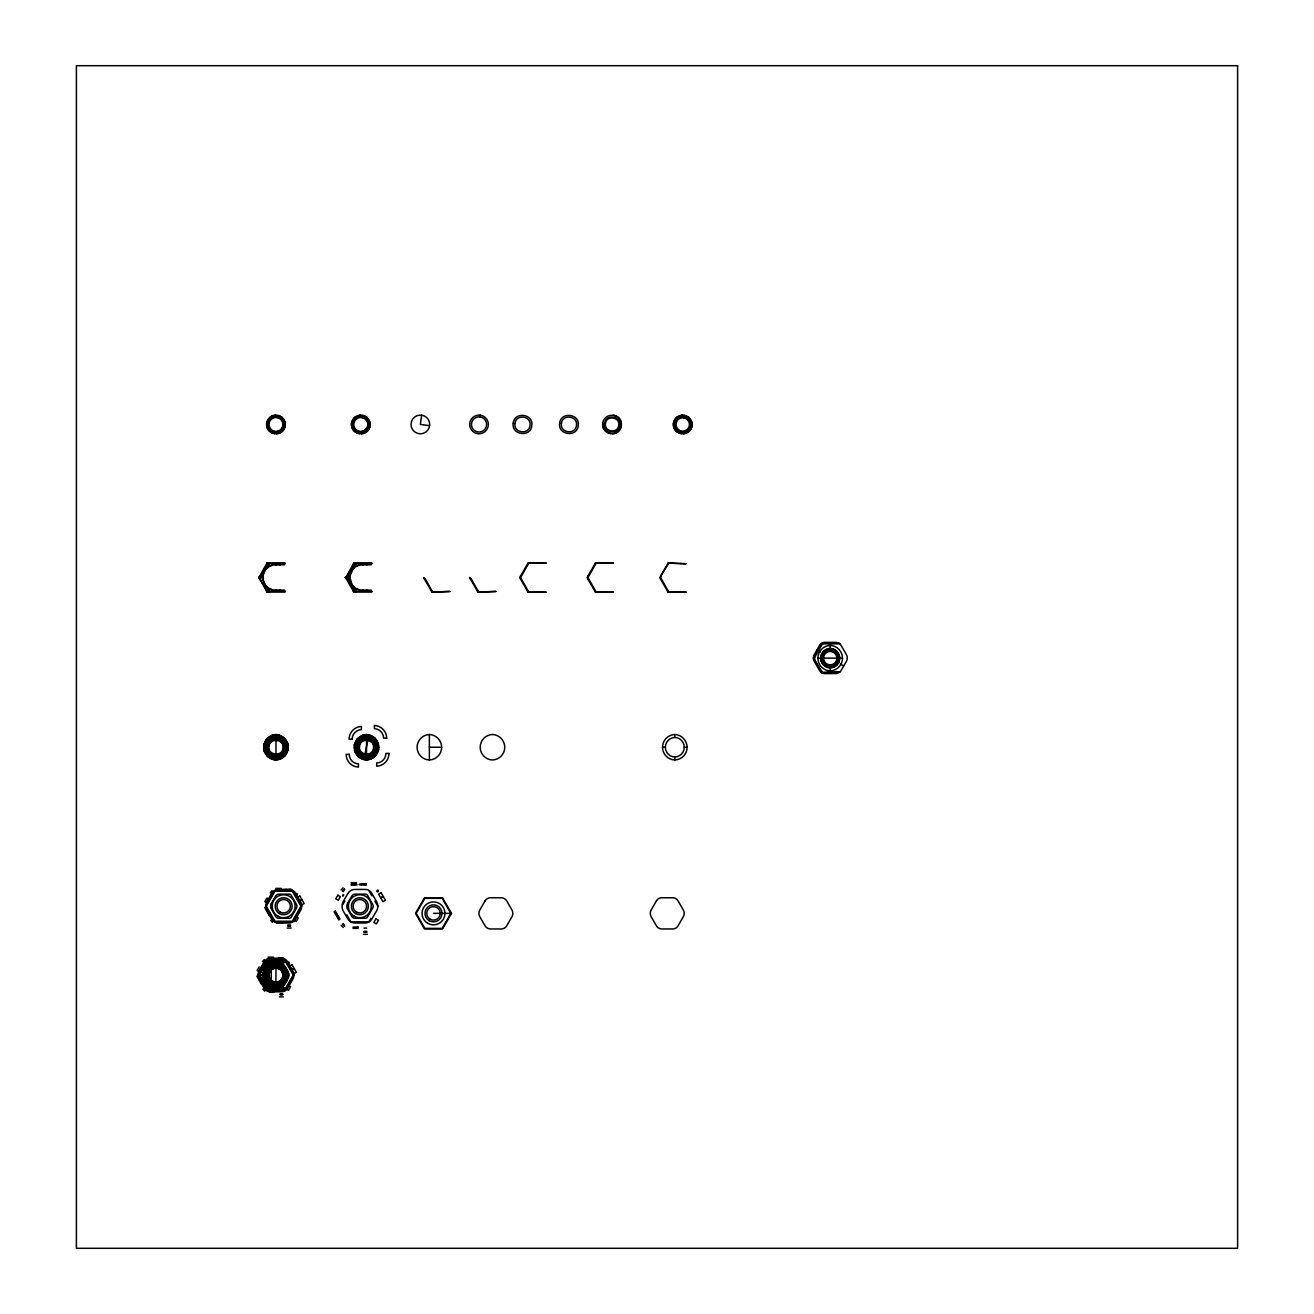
<?xml version="1.0" encoding="UTF-8"?>
<svg xmlns="http://www.w3.org/2000/svg" width="1314" height="1314" viewBox="0 0 1314 1314"><rect width="100%" height="100%" fill="white"/><g stroke="black" fill="none" stroke-linecap="round" stroke-linejoin="round"><path stroke-width="1.5" d="M262.636 577.946L262.603 574.957L262.603 579.983L262.603 577.651M262.603 577.207L262.586 576.14M262.619 975.004C262.603 968.106 262.603 982.182 262.619 975.448M263.227 975.596L263.243 976.45L263.227 974.364M349.36 577.7L349.343 579.95L349.327 577.864M349.327 577.207L349.343 574.957M263.227 576.353L263.243 578.702L263.227 576.205M349.967 576.205L349.967 578.702L349.951 577.421M269.994 429.908L267.744 426.179L268.253 422.008M275.891 432.864L277.665 431.994L274.856 432.815A8.442 8.442 0 0 1 267.53 424.077A8.442 8.442 0 0 1 275.595 416.012L279.866 416.949L280.703 418.328M283.676 426.869L283.43 421.351M269.994 980.556L267.563 975.431L269.551 970.175M276.022 966.677L275.891 983.513M282.247 979.833C279.833 983.201 285.269 974.676 283.857 973.346M355.552 430.844L352.776 426.097A6.619 5.601 -87.5 0 1 352.94 422.09L356.127 417.606L361.859 416.423A8.081 8.081 0 0 1 368.708 422.697L368.511 426.869A8.081 8.081 0 0 1 361.153 432.52C355.059 433.439 349.885 425.325 353.63 420.71M349.343 578.702L349.343 576.205M360.742 432.864L362.533 432.092M602.798 423.223C600.827 434.096 618.204 437.94 620.996 427.264A8.015 6.816 -87.5 0 0 621.21 422.418C619.551 412.465 603.602 413.154 602.798 423.223A9.362 9.362 0 0 0 610.862 433.719M421.58 415.175A9.362 9.362 0 0 1 429.711 424.849A9.362 9.362 0 0 1 420.776 433.784L419.133 433.719A9.362 9.362 0 0 1 411.019 424.028A9.362 9.362 0 0 1 419.954 415.093L421.58 415.175L420.365 424.438L429.629 425.67M364.881 754.762L367.92 739.618M276.663 416.669L278.469 416.39M361.514 416.669L363.321 416.39L360.43 416.012A8.442 8.442 0 0 0 352.366 424.077A8.442 8.442 0 0 0 359.708 432.815L362.516 431.994M276.663 967.318L278.469 967.038L275.595 966.661A8.442 8.442 0 0 0 267.53 974.725A8.442 8.442 0 0 0 274.856 983.463L277.665 982.642M283.315 749.325L283.594 748.093L288.127 749.128L287.848 750.36M263.638 973.198L263.917 971.966M287.848 978.306L288.127 977.074M354.156 745.252L354.435 744.02M378.366 750.36L378.646 749.128M265.395 569.98A44.725 44.725 0 0 0 269.518 563.624A44.495 44.495 0 0 1 266.479 568.535C261.798 573.397 261.798 581.576 266.479 586.422A44.495 44.495 0 0 1 269.518 591.333A44.725 44.725 0 0 0 265.395 584.976M352.136 569.98A44.725 44.725 0 0 0 356.258 563.624A44.495 44.495 0 0 1 353.203 568.535L349.672 576.813L352.053 584.878A44.725 44.725 0 0 1 356.258 591.333A44.495 44.495 0 0 0 353.203 586.422L352.053 584.878A12.582 12.582 0 0 1 350.739 582.595M281.492 563.624L279.931 564.889M368.216 563.624L366.672 564.889M281.492 961.372L279.931 962.636M269.551 419.527L268.105 422.09A6.619 5.601 -87.5 0 0 267.925 426.097L271.899 431.6L278.026 432.125M273.312 431.682L272.064 431.928M282.247 429.185L281.097 430.401L283.167 426.771A6.619 5.601 -87.5 0 0 283.348 422.747L281.475 419.166M283.151 978.142L281.327 980.458M268.828 972.196L273.673 967.745L272.737 967.301M266.939 564.724L267.12 562.95L285.122 562.95L284.448 564.806L275.513 564.889A12.582 12.582 0 0 0 265.724 569.553M352.464 569.553A12.582 12.582 0 0 1 362.237 564.889L371.172 564.806L371.846 562.95L353.844 562.95L345.713 577.815M266.939 962.472L267.12 960.698L285.122 960.698L284.448 962.554L275.513 962.636A12.401 12.401 0 0 0 265.904 967.383M528.031 563.082L546.033 563.065L528.031 563.082L519.687 577.602L528.031 592.121L546.033 592.138L528.031 592.121M595.39 563.082L613.375 563.065L595.39 563.082L587.046 577.602L595.39 592.121L613.375 592.138L595.39 592.121M668.054 563.082L686.056 563.755L668.054 563.082L660.646 576.173M821.743 643.564L839.728 643.548L821.743 643.564L813.399 658.084L822.17 671.93M268.746 592.056L267.12 592.006L258.907 577.487L267.005 563.18M260.024 576.222L260.024 578.735M266.709 564.593L267.12 562.95M346.748 576.222L346.748 578.735M353.45 564.593L353.844 562.95M267.005 960.928L258.907 975.218L267.12 989.754L285.122 989.754L284.448 987.898L275.513 987.816M260.024 973.97L260.024 976.483M266.709 962.341L267.12 960.698M520.935 576.337L520.935 578.85M527.62 564.708L528.294 563.525M528.458 563.755L521.215 576.501L520.492 576.09M588.278 576.337L588.278 578.85M594.979 564.708L595.653 563.525M595.817 563.755L588.573 576.501L587.851 576.09M660.958 576.337L660.958 578.85M667.643 564.708L668.317 563.525M668.481 563.755L659.71 577.602L668.054 592.121L686.056 592.138L668.054 592.121M814.631 656.819L814.631 659.332M821.332 645.19L822.006 644.008M822.17 644.238L814.926 656.984L814.204 656.573M259.17 966.89L257.101 970.471L259.63 971.949M262.028 966.562L262.701 965.412M343.299 891.648L344.695 889.217M342.543 895.754L343.2 894.604M343.069 896.066L343.742 894.9M342.839 904.492L344.843 901.026M370.877 918.355L368.873 921.82L350.854 921.82L346.847 914.889M451.523 913.361L442.506 928.965L424.504 928.965L415.487 913.361L424.504 897.758L442.506 897.758L451.523 913.361L433.505 913.361M267.12 592.006L266.709 590.364M355.47 592.056L353.844 592.006L353.45 590.364M431.961 592.121L449.963 591.448L431.961 592.121L423.617 577.602L424.865 578.85M477.918 592.121L495.92 591.448L477.918 592.121L469.591 577.602L470.823 578.85M267.12 989.754L266.709 988.112M821.743 672.604L839.728 671.93L821.743 672.604L814.335 659.513M285.122 591.333L267.547 591.333L258.776 577.487L262.915 577.487L258.973 577.158M268.614 420.841L270.503 418.476M271.702 417.852L268.434 422.106A6.619 5.601 -87.5 0 0 268.253 426.114L270.126 429.711L273.575 431.912M272.918 967.86L268.434 972.754A6.619 5.601 -87.5 0 0 268.253 976.762L270.126 980.359L273.033 982.33M270.224 892.847L272.146 890.711M271.489 894.013L273.427 891.878M262.455 961.651L264.377 959.532M263.736 962.817L264.672 961.766M341.131 889.972L343.069 887.853M342.412 891.138L344.35 889.02M269.271 419.297L270.043 418.46L269.83 419.741M354.205 419.675L356.127 417.606M367.082 429.185L366.294 430.007M269.271 969.962L270.043 969.108L269.83 970.389M270.175 969.124L268.105 972.738A6.619 5.601 -87.5 0 0 267.925 976.762L270.717 981.492L274.905 983.118A8.081 8.081 0 0 1 267.875 974.742A8.081 8.081 0 0 1 275.612 967.022L270.503 969.124M281.245 752.758C286.255 748.717 283.085 739.864 276.794 739.486M284.662 755.911L285.516 754.992L282.116 751.838C278.683 757.176 269.682 755.156 268.385 749.062L263.933 750.425L264.311 751.641M356.767 739.388L357.622 738.468M375.163 755.911L376.034 754.992M266.249 967.334L267.103 966.414M269.649 970.504L270.52 969.568M280.309 981.919L282.116 979.768M284.662 983.858L285.516 982.938M270.273 418.673L272.869 416.965M269.567 429.924L269.436 428.594M279.061 431.912L281.311 430.204L280.506 431.567A8.442 8.442 0 0 1 276.334 432.881L276.301 432.175A7.687 7.687 0 0 0 283.643 424.783A7.687 7.687 0 0 0 276.958 416.834M356.537 417.852L353.269 422.106A6.619 5.601 -87.5 0 0 353.088 426.114L355.979 430.647M270.273 969.321L271.292 968.254M270.126 980.145L268.844 979.636M280.999 980.835L278.683 982.314M280.703 981.312L277.353 982.724M265.937 906.759L264.656 907.481L266.726 911.062L268.007 910.339M268.516 911.226L267.251 911.965L269.321 915.546L270.585 914.807M258.168 975.563L256.887 976.286L258.957 979.883M260.747 980.03L259.482 980.77L261.552 984.35L262.816 983.628M291.774 970.175L294.303 968.714L296.373 972.294L293.843 973.756L292.464 971.375M266.89 591.711L266.348 590.577M346.321 578.981L347.044 578.571L354.287 591.333L371.846 591.333M353.63 591.711L353.072 590.577M424.422 579.096L425.145 578.686L432.388 591.448M470.396 579.096L471.118 578.686L478.362 591.448M520.492 579.096L521.215 578.686L528.458 591.448M587.851 579.096L588.573 578.686L595.817 591.448M660.515 579.096L661.238 578.686L668.481 591.448M258.924 975.579L267.547 961.372L285.122 961.372M259.581 976.729L260.303 976.318L267.547 989.081L285.122 989.081M266.939 987.98L267.005 989.524M271.374 417.836L275.612 416.62M280.227 431.041L277.353 432.076M356.209 417.836L357.769 417.211M363.518 431.665L368.019 426.771A6.619 5.601 -87.5 0 0 368.183 422.747L365.308 418.23M362.549 431.321L362.237 432.322L365.062 431.041A7.736 7.736 0 0 1 361.136 432.175L358.098 431.895M271.374 968.484L274.232 967.449M277.829 981.985C269.14 984.744 265.264 970.29 274.166 968.336C282.855 965.576 286.715 980.03 277.829 981.985L277.385 982.971L280.227 981.689M273.033 968.007L273.985 967.679M272.737 416.637L273.673 417.096M272.589 417.195L275.612 416.357A8.081 8.081 0 0 0 267.875 424.094A8.081 8.081 0 0 0 274.905 432.47L273.197 432.142M278.995 431.682L277.385 432.322L277.714 431.321M357.572 416.637L358.508 417.096M357.441 417.195L359.083 416.801M362.204 432.076L363.847 431.682M272.639 735.249L271.44 735.626L272.803 740.061L274.018 739.7M277.747 754.696L278.962 754.318M279.126 759.131L280.325 758.769M361.958 735.626L363.157 735.249M369.628 759.131L370.844 758.769M271.44 963.556L272.639 963.195M272.803 968.007L274.018 967.63M279.126 987.077L280.325 986.699M358.049 432.142L359.691 432.454A8.081 8.081 0 0 1 352.727 424.094A8.081 8.081 0 0 1 360.447 416.357L358.722 416.538M275.546 415.093L270.93 416.554L267.038 421.63A7.983 6.767 -87.5 0 0 266.824 426.475C268.352 435.558 282.576 436.182 284.892 427.264A7.983 6.767 -87.5 0 0 285.089 422.418L281.656 417.014L275.546 415.093A9.362 9.362 0 0 0 266.611 424.028A9.362 9.362 0 0 0 274.741 433.719M273.92 416.784L277.024 416.423A8.081 8.081 0 0 1 284.038 424.8A8.081 8.081 0 0 1 276.318 432.52M360.397 415.093L354.484 417.54L351.889 421.63A7.983 6.767 -87.5 0 0 351.676 426.475C353.187 435.558 367.411 436.182 369.727 427.264A7.983 6.767 -87.5 0 0 369.94 422.418L366.507 417.014L360.397 415.093A9.362 9.362 0 0 0 351.462 424.028A9.362 9.362 0 0 0 359.576 433.719M358.755 416.784L360.447 416.62M275.989 432.503L277.681 432.092M360.824 432.503L362.549 432.339M682.327 415.093L676.414 417.54L673.819 421.63A8.015 6.816 -87.5 0 0 673.606 426.475C675.133 435.558 689.357 436.182 691.673 427.264A8.015 6.816 -87.5 0 0 691.87 422.418L688.437 417.014L682.327 415.093A9.362 9.362 0 0 0 673.392 424.028A9.362 9.362 0 0 0 681.523 433.719M682.409 416.867L677.63 418.854L675.511 422.172A6.488 5.519 -87.5 0 0 675.347 426.081C676.579 433.456 688.093 433.949 689.965 426.722A6.488 5.519 -87.5 0 0 690.146 422.796L687.353 418.427L682.409 416.867A7.572 7.572 0 0 0 675.166 424.11A7.572 7.572 0 0 0 681.752 431.961M829.807 648.788L823.894 651.235L821.299 655.325A8.015 6.816 -87.5 0 0 821.086 660.17C822.613 669.253 836.837 669.877 839.137 660.958A8.015 6.816 -87.5 0 0 839.35 656.113L835.918 650.709L829.807 648.788A9.362 9.362 0 0 0 820.872 657.739A9.362 9.362 0 0 0 829.003 667.413M829.89 650.578L825.093 652.549L822.991 655.867A6.488 5.519 -87.5 0 0 822.827 659.776C824.059 667.151 835.573 667.643 837.445 660.416A6.488 5.519 -87.5 0 0 837.609 656.507L834.833 652.122L829.89 650.578A7.572 7.572 0 0 0 829.233 665.656M275.546 965.741L269.649 968.204L267.038 972.278A7.983 6.767 -87.5 0 0 266.824 977.123C268.352 986.206 282.576 986.83 284.892 977.912A7.983 6.767 -87.5 0 0 285.089 973.066L281.656 967.679L275.546 965.741A9.362 9.362 0 0 0 266.611 974.692A9.362 9.362 0 0 0 274.741 984.367M273.887 967.186L278.387 967.383L278.387 968.894M273.92 967.433L275.612 967.268M275.989 982.905L277.681 982.741M275.989 983.168L277.714 982.987M365.867 736.398L367.164 736.218M277.993 739.749C272.113 737.877 266.216 744.595 268.828 750.195M366.507 739.486C356.521 739.026 356.521 755.435 366.507 754.975C376.494 755.435 376.494 739.026 366.507 739.486L366.507 760.231M267.415 562.967L268.746 562.95M354.156 562.967L355.47 562.95M285.122 563.624L267.547 563.624L260.303 576.386L259.581 575.975M371.846 563.624L354.287 563.624L347.044 576.386L344.991 577.487L349.655 577.487L345.516 577.487L353.844 592.006M817.916 658.133L842.504 658.133A12.926 12.926 0 0 0 830.202 645.388L830.202 648.311A9.822 9.822 0 0 1 839.679 658.215A9.822 9.822 0 0 1 830.202 667.955L830.202 670.896A12.746 12.746 0 0 1 817.916 658.248A12.746 12.746 0 0 1 830.037 645.42M275.989 734.477A12.926 12.926 0 0 1 288.275 747.223L285.056 747.223A9.297 9.297 0 0 1 275.989 756.536A9.297 9.297 0 0 1 267.038 747.223M366.672 734.855A12.401 12.401 0 0 1 378.465 747.321A12.401 12.401 0 0 1 366.507 759.64A12.401 12.401 0 0 1 354.55 747.223L357.539 747.223M357.704 745.465A9.625 9.625 0 0 0 357.507 747.239A9.297 9.297 0 0 0 366.507 756.536A9.28 9.28 0 0 0 375.443 747.223L378.793 747.223M429.366 747.223L441.668 747.223A12.926 12.926 0 0 0 429.366 734.477A12.926 12.926 0 0 0 417.08 747.223A12.746 12.746 0 0 0 429.366 759.985A12.746 12.746 0 0 0 441.668 747.223M662.519 747.223L665.344 747.223A9.822 9.822 0 0 0 674.805 757.045L674.805 759.985A12.746 12.746 0 0 1 662.519 747.321A12.746 12.746 0 0 1 674.624 734.51M684.266 747.223L687.091 747.223A12.926 12.926 0 0 0 674.805 734.477L674.805 737.4A9.822 9.822 0 0 1 684.266 747.305A9.822 9.822 0 0 1 674.805 757.045M350.969 882.794L356.521 882.794M366.163 884.47L359.034 884.47L366.163 885.045L366.163 883.681L361.317 883.681L361.317 885.045M350.969 885.045L356.833 885.045L356.833 884.191L351.594 884.191L351.594 885.045M275.759 888.379L281.327 888.379M283.824 890.054L290.952 890.054M287.782 925.023L290.525 925.023M287.93 925.68L290.378 925.68M287.7 925.943L290.591 925.943M287.142 928.062L291.15 928.062M363.994 928.095L366.737 928.095M363.994 931.281L366.737 931.281M364.142 931.938L366.59 931.938M363.929 932.217L366.82 932.217M363.37 934.32L367.378 934.32M267.99 957.183L273.558 957.183M278.338 958.07L283.183 958.07L283.183 959.434M267.415 960.715L268.746 961.158L267.383 961.158M278.01 962.965L281.508 962.965A2.3 2.3 0 0 1 283.495 964.131L288.604 972.984A4.106 4.106 0 0 1 288.604 977.074L283.61 985.746A2.661 2.661 0 0 1 281.295 987.093L277.845 987.093M276.811 962.472A12.926 12.926 0 0 1 288.275 975.169L285.056 975.169A9.297 9.297 0 0 1 275.989 984.482A9.297 9.297 0 0 1 267.038 975.169A9.444 9.444 0 0 1 275.989 965.856M274.38 987.093L270.93 987.093A3.482 3.482 0 0 1 267.908 985.336L263.145 977.008A5.765 5.765 0 0 1 262.849 975.694M267.383 989.294L268.746 989.294M269.14 991.988L273.985 991.988M280.013 993.827L282.756 993.827M280.161 994.484L282.609 994.484M279.931 994.764L282.822 994.764M279.373 996.866L283.381 996.866M267.415 989.803L268.746 989.081M273.246 982.544L274.84 983.102M360.135 416.604L361.843 416.669M363.239 418.246L362.91 416.719L365.62 418.246M365.735 418.033L366.639 419.182M366.754 419.38L367.477 420.266M367.624 420.102L368.101 421.466M275.283 416.604L276.991 416.669M278.683 416.965L279.619 417.507M279.701 417.277L280.785 418.246M368.281 421.351L368.511 422.763A6.619 5.601 -87.5 0 1 368.347 426.787L367.214 429.366M280.884 418.033L282.625 420.266M282.789 420.102L283.676 422.763A6.619 5.601 -87.5 0 1 283.495 426.787L282.379 429.366M365.144 431.271L366.163 430.204L365.341 431.567A8.442 8.442 0 0 1 361.169 432.881L361.136 432.175A7.687 7.687 0 0 0 361.81 416.834L360.463 416.768A7.736 7.736 0 0 0 353.072 424.11A7.736 7.736 0 0 0 359.79 432.109L356.817 431.37M270.815 430.631L276.301 432.175A7.736 7.736 0 0 0 280.112 430.959M274.61 432.191L276.318 432.273M275.283 967.252L276.991 967.334M278.387 967.383L280.785 968.894M280.884 968.681L281.804 969.831M281.919 970.028L282.625 970.915M282.789 970.75L283.676 973.428A6.619 5.601 -87.5 0 1 283.495 977.435L282.379 980.014M283.43 971.999L283.348 973.411A6.619 5.601 -87.5 0 1 283.167 977.419L283.134 978.831M274.61 982.856L276.318 982.921A7.736 7.736 0 0 0 280.112 981.624M274.577 983.102L276.318 983.168A8.081 8.081 0 0 0 284.038 975.448A8.081 8.081 0 0 0 277.024 967.071M367.181 736.021L365.834 736.021A11.432 11.432 0 0 0 363.732 736.464M366.672 590.068L368.216 591.333M279.931 590.068L281.492 591.333M279.931 987.816L281.492 989.081M361.859 416.423L363.239 416.735M361.531 416.407L363.19 416.981M276.696 416.407L278.338 416.981M276.696 967.055L278.338 967.63M368.331 734.953L369.562 735.232M277.812 734.953L279.044 735.232M363.222 759.147L364.454 759.443M273.755 754.63L274.987 754.909M272.721 759.147L273.953 759.443M272.721 987.093L273.953 987.372M363.337 416.39L365.916 417.737L364.142 417.491M362.861 416.965L364.471 417.507M356.899 431.928L358.164 431.682L355.651 430.631M278.026 416.965L279.537 417.589M278.502 967.038L281.081 968.385L283.151 972.196M279.619 968.155L278.026 967.613L280.703 969.026L279.291 968.139M272.392 981.952L273.049 982.987L272.064 982.576M271.982 982.018L274.938 982.856A7.736 7.736 0 0 1 268.237 974.758A7.736 7.736 0 0 1 275.628 967.367L276.975 967.433A7.687 7.687 0 0 1 283.643 975.431A7.687 7.687 0 0 1 276.301 982.773L276.334 983.529A8.442 8.442 0 0 0 280.506 982.215L281.212 980.77M353.63 563.246L353.663 564.724M816.717 650.331L820.1 652.286M840.369 663.997L843.736 665.935M269.485 899.548L266.939 898.086L264.87 901.667L267.399 903.129M295.749 916.449L298.294 917.911L296.225 921.508L293.679 920.03M287.98 985.254L290.525 986.715L288.456 990.313L285.91 988.851M279.291 417.491L281.804 419.182M270.815 981.279L272.31 982.034M374.194 737.565L375.114 738.419M357.671 755.961L358.591 756.831M283.676 737.565L284.612 738.419L281.442 741.819L280.523 740.965M270.323 752.561L271.242 753.415L268.089 756.831L267.153 755.961M283.676 965.494L284.612 966.365M280.523 968.911L281.442 969.765M267.153 983.907L268.089 984.761M342.445 924.169L344.432 926.239M341.197 925.385L343.184 927.438M271.834 919.094L273.821 921.163M270.585 920.309L272.573 922.362M264.065 987.914L266.052 989.968M262.816 989.114L264.804 991.183M270.503 980.655L268.828 978.142M281.475 969.814L282.937 972.114M343.315 923.643L344.777 926.025M273.066 919.143L274.183 920.95M368.873 890.613L371.878 895.819M374.868 901.026L377.874 906.217M821.332 670.961L822.006 672.144M667.643 590.479L668.317 591.661M594.979 590.479L595.653 591.661M527.62 590.479L528.294 591.661M477.524 590.479L478.197 591.661M431.55 590.479L432.224 591.661M377.972 742.755L378.333 743.954M354.452 750.425L354.829 751.641M287.832 743.954L287.454 742.755L283.019 744.118L283.381 745.334M287.454 970.685L287.832 971.9M263.933 978.372L264.311 979.571M349.343 574.924L349.31 577.832M360.43 416.012L360.463 416.719A7.687 7.687 0 0 0 353.137 424.11A7.687 7.687 0 0 0 359.806 432.06M275.595 416.012L275.628 416.719A7.687 7.687 0 0 0 268.286 424.11A7.687 7.687 0 0 0 274.954 432.06M275.595 966.661L275.628 967.367A7.687 7.687 0 0 0 274.954 982.708M349.967 576.222L349.984 577.487M349.343 578.686L349.327 577.651M429.366 734.477L429.366 759.985M354.599 884.191L354.599 885.045M354.156 591.99L371.846 592.023L371.172 590.15L362.237 590.068A12.582 12.582 0 0 1 352.464 585.403M353.827 884.191L353.827 885.045M290.952 890.613L290.952 889.266L278.814 889.43A8.426 8.426 0 0 0 271.522 893.651L267.251 901.026A10.512 10.512 0 0 0 266.758 910.553L271.571 918.897A8.213 8.213 0 0 0 278.699 923.003M286.107 889.266L286.107 890.613M281.623 890.613L281.623 889.775L276.383 889.775L276.383 890.613M281.754 921.82L281.754 923.184M279.389 889.775L279.389 890.613M278.617 889.775L278.617 890.613M278.387 416.735L278.387 418.246M276.909 921.82L276.909 923.184L289.064 923.003A7.391 7.391 0 0 0 295.469 919.307L300.479 910.635A8.837 8.837 0 0 0 300.479 901.815L295.371 892.962A7.03 7.03 0 0 0 289.277 889.43M275.989 739.486L275.989 760.231M273.854 959.434L273.854 958.579L270.848 959.434M271.242 957.972L271.242 963.95M271.242 969.929L271.242 981.903M271.242 985.878L271.242 989.869M268.614 958.579L268.614 959.434M267.415 591.99L285.122 592.023L284.448 590.15L275.513 590.068A12.582 12.582 0 0 1 265.724 585.403M366.688 734.526A12.729 12.729 0 0 1 378.793 747.321A12.729 12.729 0 0 1 366.507 759.968A12.746 12.746 0 0 1 354.222 747.223A12.926 12.926 0 0 1 366.507 734.477L366.507 737.91A9.461 9.461 0 0 1 375.508 747.124M354.566 747.223A12.582 12.582 0 0 1 366.524 734.805M366.507 737.63A9.724 9.724 0 0 1 375.755 747.239A9.543 9.543 0 0 1 366.475 756.782A9.592 9.592 0 0 1 357.26 747.305A9.592 9.592 0 0 1 366.36 737.663M357.539 747.321A9.297 9.297 0 0 1 366.36 737.942M375.213 749.621A9.461 9.461 0 0 1 372.864 753.809M372.437 754.22A9.461 9.461 0 0 1 371.484 754.975M370.975 755.32A9.461 9.461 0 0 1 368.774 756.289M366.376 737.4A9.839 9.839 0 0 0 357.014 747.305A9.839 9.839 0 0 0 366.507 757.078A9.773 9.773 0 0 0 375.903 747.223M492.471 734.477A12.926 12.926 0 0 1 504.757 747.223A12.746 12.746 0 0 1 492.471 759.985A12.746 12.746 0 0 1 480.185 747.321A12.746 12.746 0 0 1 492.29 734.51M362.023 415.175A9.362 9.362 0 0 1 370.154 424.849A9.362 9.362 0 0 1 361.219 433.784M831.204 650.627A7.572 7.572 0 0 1 837.79 658.462A7.572 7.572 0 0 1 830.547 665.705M831.433 648.87A9.362 9.362 0 0 1 830.629 667.479M830.202 648.311A9.954 9.954 0 0 0 820.741 658.133A9.822 9.822 0 0 0 830.202 667.955M842.504 658.133A12.746 12.746 0 0 1 830.202 670.896M683.74 416.932A7.572 7.572 0 0 1 683.066 432.01M683.97 415.175A9.362 9.362 0 0 1 692.084 424.849A9.362 9.362 0 0 1 683.149 433.784M613.293 415.175A9.362 9.362 0 0 1 612.488 433.784M350.493 581.987A12.582 12.582 0 0 1 350.493 572.97M350.739 572.362A12.582 12.582 0 0 1 352.053 570.079M356.521 588.705A15.965 15.965 0 0 1 360.25 591.333M362.565 590.068A1.79 1.79 0 0 1 364.274 591.333M360.25 563.624A15.965 15.965 0 0 1 356.521 566.268M364.274 563.624A1.79 1.79 0 0 1 362.565 564.889M665.344 747.223A9.954 9.954 0 0 1 674.805 737.4M687.091 747.223A12.746 12.746 0 0 1 674.805 759.985M366.507 757.603A10.364 10.364 0 0 1 356.505 747.305A10.364 10.364 0 0 1 366.36 736.875M376.74 747.223A10.611 10.611 0 0 1 366.507 757.85A10.463 10.463 0 0 0 369.119 757.275M366.622 736.793A10.463 10.463 0 0 1 376.231 749.883A10.282 10.282 0 0 1 373.964 753.891M375.82 751.148A10.463 10.463 0 0 1 374.884 752.938M374.506 753.48A10.463 10.463 0 0 1 373.636 754.515M373.16 754.975A10.463 10.463 0 0 1 372.65 755.419M371.55 756.174A10.463 10.463 0 0 1 369.743 757.061A10.282 10.282 0 0 0 373.045 754.844M358.016 744.299A9.625 9.625 0 0 1 362.089 739.191M363.157 738.616A9.625 9.625 0 0 1 366.064 737.811M366.376 738.452A8.82 8.82 0 0 0 358.032 747.305A8.82 8.82 0 0 0 366.507 756.059A8.804 8.804 0 0 0 374.966 747.223A8.952 8.952 0 0 0 366.507 738.402M366.507 738.156A9.182 9.182 0 0 1 375.213 747.223M366.376 737.154A10.101 10.101 0 0 0 356.767 747.305A10.101 10.101 0 0 0 366.507 757.324A10.101 10.101 0 0 0 376.247 747.223A10.282 10.282 0 0 0 366.622 736.99M366.507 759.476A12.237 12.237 0 0 1 354.714 747.223M366.672 735.232A12.007 12.007 0 0 1 378.087 747.321A12.007 12.007 0 0 1 366.507 759.246M366.655 736.086A11.169 11.169 0 0 1 377.282 747.321A11.169 11.169 0 0 1 366.507 758.392A11.169 11.169 0 0 1 355.733 747.321A11.169 11.169 0 0 1 366.36 736.086M356.078 744.397A11.432 11.432 0 0 1 356.833 742.377M360.529 738.041A11.432 11.432 0 0 0 357.178 741.737A11.235 11.235 0 0 1 360.627 738.205M361.12 737.647A11.432 11.432 0 0 1 361.744 737.285M366.655 735.873A11.383 11.383 0 0 1 377.479 747.321A11.383 11.383 0 0 1 366.507 758.605A11.399 11.399 0 0 1 355.519 747.321A11.399 11.399 0 0 1 366.36 735.856M366.36 736.366A10.89 10.89 0 0 0 356.012 747.305A10.89 10.89 0 0 0 366.507 758.112A10.857 10.857 0 0 0 369.875 757.422M377.069 747.223A10.955 10.955 0 0 1 366.507 758.194M366.622 736.415A10.857 10.857 0 0 1 376.395 750.639M375.558 752.544A10.857 10.857 0 0 1 375.196 753.152M374.802 753.71A10.857 10.857 0 0 1 371.139 756.864M366.672 735.446A11.81 11.81 0 0 1 377.89 747.321A11.81 11.81 0 0 1 366.507 759.032A11.81 11.81 0 0 1 355.108 747.321A11.81 11.81 0 0 1 366.343 735.446M355.108 747.223A11.99 11.99 0 0 1 366.507 735.397M354.928 747.223A12.187 12.187 0 0 1 366.507 735.199M355.979 745.826A11.235 11.235 0 0 1 356.718 743.116M361.219 737.811A11.235 11.235 0 0 1 363.107 736.875M364.454 736.464A11.235 11.235 0 0 1 365.85 736.218M277.188 415.175A9.362 9.362 0 0 1 285.302 424.849A9.362 9.362 0 0 1 276.367 433.784M274.954 432.109A7.736 7.736 0 0 1 268.237 424.11A7.736 7.736 0 0 1 275.628 416.719M265.329 584.878A12.582 12.582 0 0 1 263.999 582.595M263.753 581.987A12.582 12.582 0 0 1 263.753 572.97M263.999 572.362A12.582 12.582 0 0 1 265.329 570.079M269.797 588.705A15.965 15.965 0 0 1 273.526 591.333M275.825 590.068A1.79 1.79 0 0 1 277.55 591.333M273.526 563.624A15.965 15.965 0 0 1 269.797 566.268M277.55 563.624A1.79 1.79 0 0 1 275.825 564.889M275.825 734.51A12.746 12.746 0 0 0 263.703 747.321A12.746 12.746 0 0 0 275.989 759.985A12.729 12.729 0 0 0 288.275 747.223M276.137 737.663A9.592 9.592 0 0 1 285.237 747.305A9.592 9.592 0 0 1 275.989 756.815A9.559 9.559 0 0 1 266.775 747.223A9.724 9.724 0 0 1 275.989 737.63M276.121 737.4A9.839 9.839 0 0 1 285.483 747.305A9.839 9.839 0 0 1 275.989 757.078A9.839 9.839 0 0 1 266.496 747.223M272.129 758.868A12.401 12.401 0 0 0 275.989 759.64A12.401 12.401 0 0 0 279.866 758.868M271.39 758.572A12.401 12.401 0 0 1 268.089 756.404M267.514 755.846A12.401 12.401 0 0 1 265.264 752.61M264.672 751.132A12.401 12.401 0 0 1 275.841 734.855M287.043 751.871A12.401 12.401 0 0 0 287.947 747.223A12.401 12.401 0 0 0 275.989 734.986M286.731 752.61A12.401 12.401 0 0 1 284.465 755.846M283.906 756.404A12.401 12.401 0 0 1 280.588 758.572M276.154 737.942A9.297 9.297 0 0 1 284.777 745.399M273.723 756.289A9.444 9.444 0 0 1 271.522 755.304M271.012 754.975A9.444 9.444 0 0 1 270.076 754.22M269.649 753.793A9.444 9.444 0 0 1 268.861 752.873M268.516 752.38A9.444 9.444 0 0 1 267.465 750.195M267.005 747.124A9.444 9.444 0 0 1 275.956 737.811M276.433 737.811A9.641 9.641 0 0 1 279.34 738.616M280.408 739.174A9.641 9.641 0 0 1 284.481 744.282M276.121 738.452A8.804 8.804 0 0 1 284.448 747.305A8.804 8.804 0 0 1 275.989 756.043A8.82 8.82 0 0 1 267.514 747.223A8.952 8.952 0 0 1 275.989 738.402M267.366 746.089A9.198 9.198 0 0 1 272.162 739.224M272.671 738.961A9.198 9.198 0 0 1 275.989 738.156M276.137 737.154A10.101 10.101 0 0 1 285.729 747.305A10.101 10.101 0 0 1 275.989 757.324A10.101 10.101 0 0 1 266.249 747.223A10.249 10.249 0 0 1 275.989 737.121M276.137 736.628A10.611 10.611 0 0 1 286.222 747.305A10.611 10.611 0 0 1 275.989 757.85A10.627 10.627 0 0 1 265.74 747.223A10.775 10.775 0 0 1 275.989 736.596M266.003 747.223A10.512 10.512 0 0 1 275.989 736.858M276.137 736.3A10.955 10.955 0 0 1 286.551 747.321A10.955 10.955 0 0 1 275.989 758.194M275.989 758.112A10.89 10.89 0 0 1 265.494 747.223M276.154 736.086A11.169 11.169 0 0 1 286.764 747.321A11.169 11.169 0 0 1 275.989 758.392A11.169 11.169 0 0 1 265.231 747.223A11.333 11.333 0 0 1 275.989 736.054A11.333 11.333 0 0 1 286.764 747.223M281.36 738.994A10.233 10.233 0 0 1 281.869 739.371M282.822 740.242A10.233 10.233 0 0 1 283.266 740.735M284.021 741.753A10.233 10.233 0 0 1 284.366 742.311M265.001 747.223A11.563 11.563 0 0 1 275.989 735.824A11.563 11.563 0 0 1 286.978 747.223A11.399 11.399 0 0 1 275.989 758.621M284.169 741.654A10.43 10.43 0 0 1 284.514 742.229M275.989 758.835A11.596 11.596 0 0 1 264.804 747.223A11.777 11.777 0 0 1 275.989 735.61M275.989 735.397A11.99 11.99 0 0 1 287.388 747.223A11.81 11.81 0 0 1 275.989 759.032A11.81 11.81 0 0 1 264.607 747.223M275.989 759.476A12.237 12.237 0 0 1 264.196 747.223M275.989 759.246A12.007 12.007 0 0 0 287.585 747.223A12.204 12.204 0 0 0 275.989 735.199A12.187 12.187 0 0 0 264.41 747.223M264.804 977.994A11.465 11.465 0 0 1 264.804 972.064M268.664 963.835A3.696 3.696 0 0 0 267.842 964.821L263.375 972.606A5.765 5.765 0 0 0 262.866 974.331M270.093 963.096A3.696 3.696 0 0 1 271.045 962.965M277.188 965.823A9.362 9.362 0 0 1 285.302 975.497A9.362 9.362 0 0 1 276.367 984.449M263.72 975.974A12.746 12.746 0 0 0 275.989 987.914A12.746 12.746 0 0 0 288.275 975.169M263.736 974.216A12.746 12.746 0 0 1 275.02 962.521M276.137 965.593A9.592 9.592 0 0 1 285.253 975.251A9.592 9.592 0 0 1 275.989 984.761A9.559 9.559 0 0 1 266.775 975.169A9.724 9.724 0 0 1 275.989 965.576M276.121 965.33A9.855 9.855 0 0 1 285.499 975.251A9.855 9.855 0 0 1 275.989 985.024A9.839 9.839 0 0 1 266.496 975.169M273.64 987.274A12.401 12.401 0 0 1 271.39 986.518M268.68 984.859A12.401 12.401 0 0 1 264.935 979.817M264.672 979.078A12.401 12.401 0 0 1 264.065 975.957M264.081 974.265A12.401 12.401 0 0 1 275.841 962.801A1.79 1.79 0 0 0 277.55 961.372M283.446 970.11A9.297 9.297 0 0 1 284.267 971.654M275.989 962.932A12.401 12.401 0 0 1 287.782 975.169A12.401 12.401 0 0 1 282.001 985.779M281.311 986.173A12.401 12.401 0 0 1 277.566 987.422M275.546 987.586A12.401 12.401 0 0 1 265.904 982.987M265.51 982.478A12.401 12.401 0 0 1 264.213 980.228M263.966 979.636A12.401 12.401 0 0 1 263.966 970.734M264.213 970.143A12.401 12.401 0 0 1 265.51 967.892M276.121 966.414A8.787 8.787 0 0 1 284.448 975.251A8.787 8.787 0 0 1 275.989 983.972A8.82 8.82 0 0 1 267.514 975.169A8.952 8.952 0 0 1 275.989 966.332M276.137 965.084A10.118 10.118 0 0 1 285.746 975.251A10.118 10.118 0 0 1 275.989 985.286A10.101 10.101 0 0 1 266.249 975.169A10.249 10.249 0 0 1 275.989 965.067M276.137 964.837A10.364 10.364 0 0 1 285.976 975.251A10.364 10.364 0 0 1 275.989 985.533A10.364 10.364 0 0 1 265.986 975.169A10.512 10.512 0 0 1 275.989 964.804M276.137 964.23A10.955 10.955 0 0 1 286.551 975.251A10.955 10.955 0 0 1 275.989 986.124A10.89 10.89 0 0 1 265.494 975.169M265.757 975.169A10.775 10.775 0 0 1 275.989 964.542M276.154 964.033A11.169 11.169 0 0 1 286.764 975.251A11.169 11.169 0 0 1 275.989 986.338A11.169 11.169 0 0 1 265.231 975.169A11.333 11.333 0 0 1 275.989 963.983A11.333 11.333 0 0 1 286.781 975.169M265.231 975.169A11.333 11.333 0 0 1 275.989 964M275.989 964.197A11.12 11.12 0 0 1 286.551 975.169M276.597 964.919A10.43 10.43 0 0 1 278.535 965.33M276.63 964.525A10.841 10.841 0 0 1 279.274 965.166M264.623 975.924A11.81 11.81 0 0 0 275.989 986.995A11.81 11.81 0 0 0 287.372 975.169M275.989 987.192A12.023 12.023 0 0 1 264.426 975.941M287.799 975.169A12.237 12.237 0 0 1 275.989 987.405M287.585 975.169A12.204 12.204 0 0 0 275.989 963.129A12.187 12.187 0 0 0 264.442 974.397M265.395 982.724A44.725 44.725 0 0 1 269.518 989.081A44.495 44.495 0 0 0 266.479 984.17C261.798 979.308 261.798 971.145 266.479 966.283A44.495 44.495 0 0 0 269.518 961.372M269.797 986.436A15.965 15.965 0 0 1 273.526 989.081M275.825 987.816A1.79 1.79 0 0 1 277.55 989.081M269.518 961.372A44.725 44.725 0 0 1 265.395 967.728M273.526 961.372A15.965 15.965 0 0 1 269.797 964.016M513.232 423.223C511.146 435.098 530.741 437.677 531.792 425.67C533.878 413.795 514.283 411.216 513.232 423.223M515.006 423.453C513.298 433.078 529.164 435.164 530.018 425.44C531.71 415.815 515.844 413.729 515.006 423.453M559.682 423.223C557.579 435.098 577.174 437.677 578.226 425.67C580.312 413.795 560.733 411.216 559.682 423.223M561.439 423.453C559.748 433.078 575.614 435.164 576.468 425.44C578.16 415.815 562.293 413.729 561.439 423.453M604.571 423.453C602.88 433.078 618.746 435.164 619.584 425.44C621.292 415.815 605.426 413.729 604.571 423.453M605.442 423.568C603.947 432.076 617.974 433.916 618.73 425.325C620.224 416.817 606.197 414.961 605.442 423.568M268.992 746.303C267.383 755.271 282.214 757.225 283.003 748.142C284.596 739.174 269.764 737.22 268.992 746.303M359.51 746.303C357.901 755.271 372.733 757.225 373.505 748.142C375.114 739.174 360.282 737.22 359.51 746.303M263.917 744.02L263.638 745.252L268.171 746.286L268.45 745.054L263.917 744.02M271.407 903.309L271.144 903.802A5.765 5.765 0 0 0 270.914 908.204L275.677 916.531A3.482 3.482 0 0 0 278.699 918.272L289.064 918.272A2.661 2.661 0 0 0 291.38 916.942L296.373 908.27A4.106 4.106 0 0 0 296.373 904.163L291.265 895.31A2.3 2.3 0 0 0 289.277 894.161L278.814 894.161A3.696 3.696 0 0 0 275.612 896.017L271.407 903.309M347.619 903.309L347.356 903.802A5.765 5.765 0 0 0 347.126 908.204L351.889 916.531A3.482 3.482 0 0 0 354.911 918.272L365.276 918.272A2.661 2.661 0 0 0 367.592 916.942L372.601 908.27A4.106 4.106 0 0 0 372.601 904.163L367.493 895.31A2.3 2.3 0 0 0 365.489 894.161L355.026 894.161A3.696 3.696 0 0 0 351.84 896.017L347.619 903.309M274.626 890.613L265.625 906.217L274.626 921.82L292.644 921.82L301.662 906.217L292.644 890.613L274.626 890.613M274.971 891.204L266.315 906.217L274.971 921.229L292.316 921.229L300.972 906.217L292.316 891.204L274.971 891.204M263.753 962.456L259.482 969.831A10.512 10.512 0 0 0 258.989 979.357L263.802 987.701A8.213 8.213 0 0 0 270.93 991.807L281.295 991.807A7.391 7.391 0 0 0 287.7 988.112L292.71 979.439A8.837 8.837 0 0 0 292.71 970.619L287.602 961.766A7.03 7.03 0 0 0 281.508 958.251L271.045 958.251A8.426 8.426 0 0 0 263.753 962.456M266.857 959.434L257.856 975.037L266.857 990.641L284.875 990.641L293.893 975.037L284.875 959.434L266.857 959.434M267.202 960.025L258.546 975.037L267.202 990.05L284.547 990.05L293.203 975.037L284.547 960.025L267.202 960.025M337.846 895.212L335.776 898.809L338.322 900.271L340.392 896.69L337.846 895.212M347.734 893.651L343.48 901.026A10.512 10.512 0 0 0 342.97 910.553L347.799 918.897A8.213 8.213 0 0 0 354.911 923.003L365.276 923.003A7.391 7.391 0 0 0 371.681 919.307L376.691 910.635A8.837 8.837 0 0 0 376.691 901.815L371.583 892.962A7.03 7.03 0 0 0 365.489 889.43L355.026 889.43A8.426 8.426 0 0 0 347.734 893.651M375.919 918.831L373.849 922.412L376.395 923.873L378.465 920.293L375.919 918.831M424.833 898.349L416.177 913.361L424.833 928.374L442.177 928.374L450.833 913.361L442.177 898.349L424.833 898.349M485.145 900.796L479.873 909.912A6.899 6.899 0 0 0 479.873 916.811L485.063 925.812A6.307 6.307 0 0 0 490.533 928.965L501.291 928.965A6.258 6.258 0 0 0 506.711 925.844L511.918 916.827A6.915 6.915 0 0 0 511.918 909.912L506.744 900.944A6.373 6.373 0 0 0 501.225 897.758L490.385 897.758A6.061 6.061 0 0 0 485.145 900.796M656.474 900.796L651.218 909.912A6.899 6.899 0 0 0 651.218 916.811L656.409 925.812A6.307 6.307 0 0 0 661.862 928.965L672.637 928.965A6.258 6.258 0 0 0 678.057 925.844L683.264 916.827A6.915 6.915 0 0 0 683.264 909.912L678.09 900.944A6.373 6.373 0 0 0 672.571 897.758L661.73 897.758A6.061 6.061 0 0 0 656.474 900.796M819.558 645.404L814.302 654.52A6.899 6.899 0 0 0 814.302 661.418L819.493 670.419A6.307 6.307 0 0 0 824.962 673.573L835.72 673.573A6.258 6.258 0 0 0 841.141 670.452L846.347 661.435A6.915 6.915 0 0 0 846.347 654.52L841.174 645.552A6.373 6.373 0 0 0 835.655 642.365L824.814 642.365A6.061 6.061 0 0 0 819.558 645.404M267.103 738.468L266.249 739.388L269.649 742.558L270.52 741.622L267.103 738.468M296.652 893.487L295.404 894.193L295.962 895.163L297.194 894.44L296.652 893.487M299.789 895.951L297.26 897.413L299.329 900.993L301.859 899.532L299.789 895.951M302.072 899.909L299.543 901.371L301.612 904.952L304.142 903.49L302.072 899.909M335.382 911.078L334.117 911.817L336.187 915.398L337.452 914.659L335.382 911.078M377.939 890.235L376.691 890.958L377.249 891.927L378.498 891.204L377.939 890.235M337.961 915.562L336.696 916.301L338.766 919.882L340.03 919.143L337.961 915.562M381.093 892.699L378.547 894.177L380.617 897.758L383.162 896.296L381.093 892.699M383.376 896.657L380.83 898.119L382.9 901.7L385.445 900.238L383.376 896.657M288.883 962.291L287.635 963.014L288.193 963.967L289.441 963.261L288.883 962.291M292.02 964.755L289.491 966.217L291.56 969.814L294.09 968.336L292.02 964.755M259.318 975.218L262.915 975.234L258.25 975.218L259.318 975.218M1237.607 65.7L76.393 65.7L76.393 1248.3L1237.607 1248.3L1237.607 65.7M386.694 738.189L383.622 738.189A9.691 9.691 0 0 0 374.391 728.629L374.391 725.443A12.926 12.926 0 0 1 386.694 738.189M352.136 739.158L349.064 739.158A12.926 12.926 0 0 1 361.35 726.412L361.35 729.599A9.691 9.691 0 0 0 352.136 739.158M388.993 753.431L385.922 753.431A9.559 9.559 0 0 1 376.691 763.007L376.691 766.193A12.746 12.746 0 0 0 388.993 753.431M349.228 754.335L346.157 754.335A12.746 12.746 0 0 0 358.443 767.097L358.443 763.894A9.559 9.559 0 0 1 349.228 754.335M357.983 927.027L353.121 927.027L353.121 928.374L357.983 928.374L357.983 927.027M683.625 417.803L682.459 417.753A6.701 6.701 0 0 0 676.053 424.159A6.701 6.701 0 0 0 681.867 431.091L683.034 431.14A6.701 6.701 0 0 0 689.439 424.734A6.701 6.701 0 0 0 683.625 417.803M480.251 415.175L478.624 415.093A9.362 9.362 0 0 0 469.673 424.028A9.362 9.362 0 0 0 477.803 433.719L479.429 433.784A9.362 9.362 0 0 0 488.365 424.849A9.362 9.362 0 0 0 480.251 415.175M480.021 416.932L478.69 416.867A7.572 7.572 0 0 0 471.463 424.11A7.572 7.572 0 0 0 478.033 431.961L479.364 432.01A7.572 7.572 0 0 0 486.591 424.767A7.572 7.572 0 0 0 480.021 416.932M361.711 417.524L360.496 417.474A6.964 6.964 0 0 0 359.888 431.353L361.104 431.403A6.964 6.964 0 0 0 361.711 417.524M276.876 417.524L275.661 417.474A6.964 6.964 0 0 0 268.992 424.143A6.964 6.964 0 0 0 275.053 431.353L276.269 431.403A6.964 6.964 0 0 0 282.921 424.751A6.964 6.964 0 0 0 276.876 417.524M831.089 651.498L829.922 651.448A6.701 6.701 0 0 0 823.533 657.854A6.701 6.701 0 0 0 829.348 664.785L830.514 664.835A6.701 6.701 0 0 0 836.919 658.429A6.701 6.701 0 0 0 831.089 651.498M276.876 968.188L275.661 968.122A6.964 6.964 0 0 0 268.992 974.791A6.964 6.964 0 0 0 275.053 982.001L276.269 982.067A6.964 6.964 0 0 0 282.921 975.399A6.964 6.964 0 0 0 276.876 968.188M430.138 919.209A6.734 6.734 0 0 0 440.239 913.361A6.734 6.734 0 0 0 430.138 907.531A6.734 6.734 0 0 0 430.138 919.209M427.773 923.299A11.465 11.465 0 0 0 444.97 913.361A11.465 11.465 0 0 0 427.773 903.441A11.465 11.465 0 0 0 427.773 923.299M429.251 920.736A8.508 8.508 0 0 0 442.013 913.361A8.508 8.508 0 0 0 429.251 905.987A8.508 8.508 0 0 0 429.251 920.736M356.488 912.064A6.734 6.734 0 0 0 366.59 906.217A6.734 6.734 0 0 0 356.488 900.386A6.734 6.734 0 0 0 356.488 912.064M354.123 916.154A11.465 11.465 0 0 0 371.32 906.217A11.465 11.465 0 0 0 354.123 896.296A11.465 11.465 0 0 0 354.123 916.154M355.601 913.591A8.508 8.508 0 0 0 368.363 906.217A8.508 8.508 0 0 0 355.601 898.858A8.508 8.508 0 0 0 355.601 913.591M280.276 912.064A6.734 6.734 0 0 0 290.378 906.217A6.734 6.734 0 0 0 280.276 900.386A6.734 6.734 0 0 0 280.276 912.064M277.911 916.154A11.465 11.465 0 0 0 295.108 906.217A11.465 11.465 0 0 0 277.911 896.296A11.465 11.465 0 0 0 277.911 916.154M279.389 913.591A8.508 8.508 0 0 0 292.151 906.217A8.508 8.508 0 0 0 279.389 898.858A8.508 8.508 0 0 0 279.389 913.591M264.804 975.169A11.596 11.596 0 0 0 275.989 986.781A11.596 11.596 0 0 0 287.175 975.169A11.76 11.76 0 0 0 275.989 963.573A11.76 11.76 0 0 0 264.82 975.169"/></g></svg>
